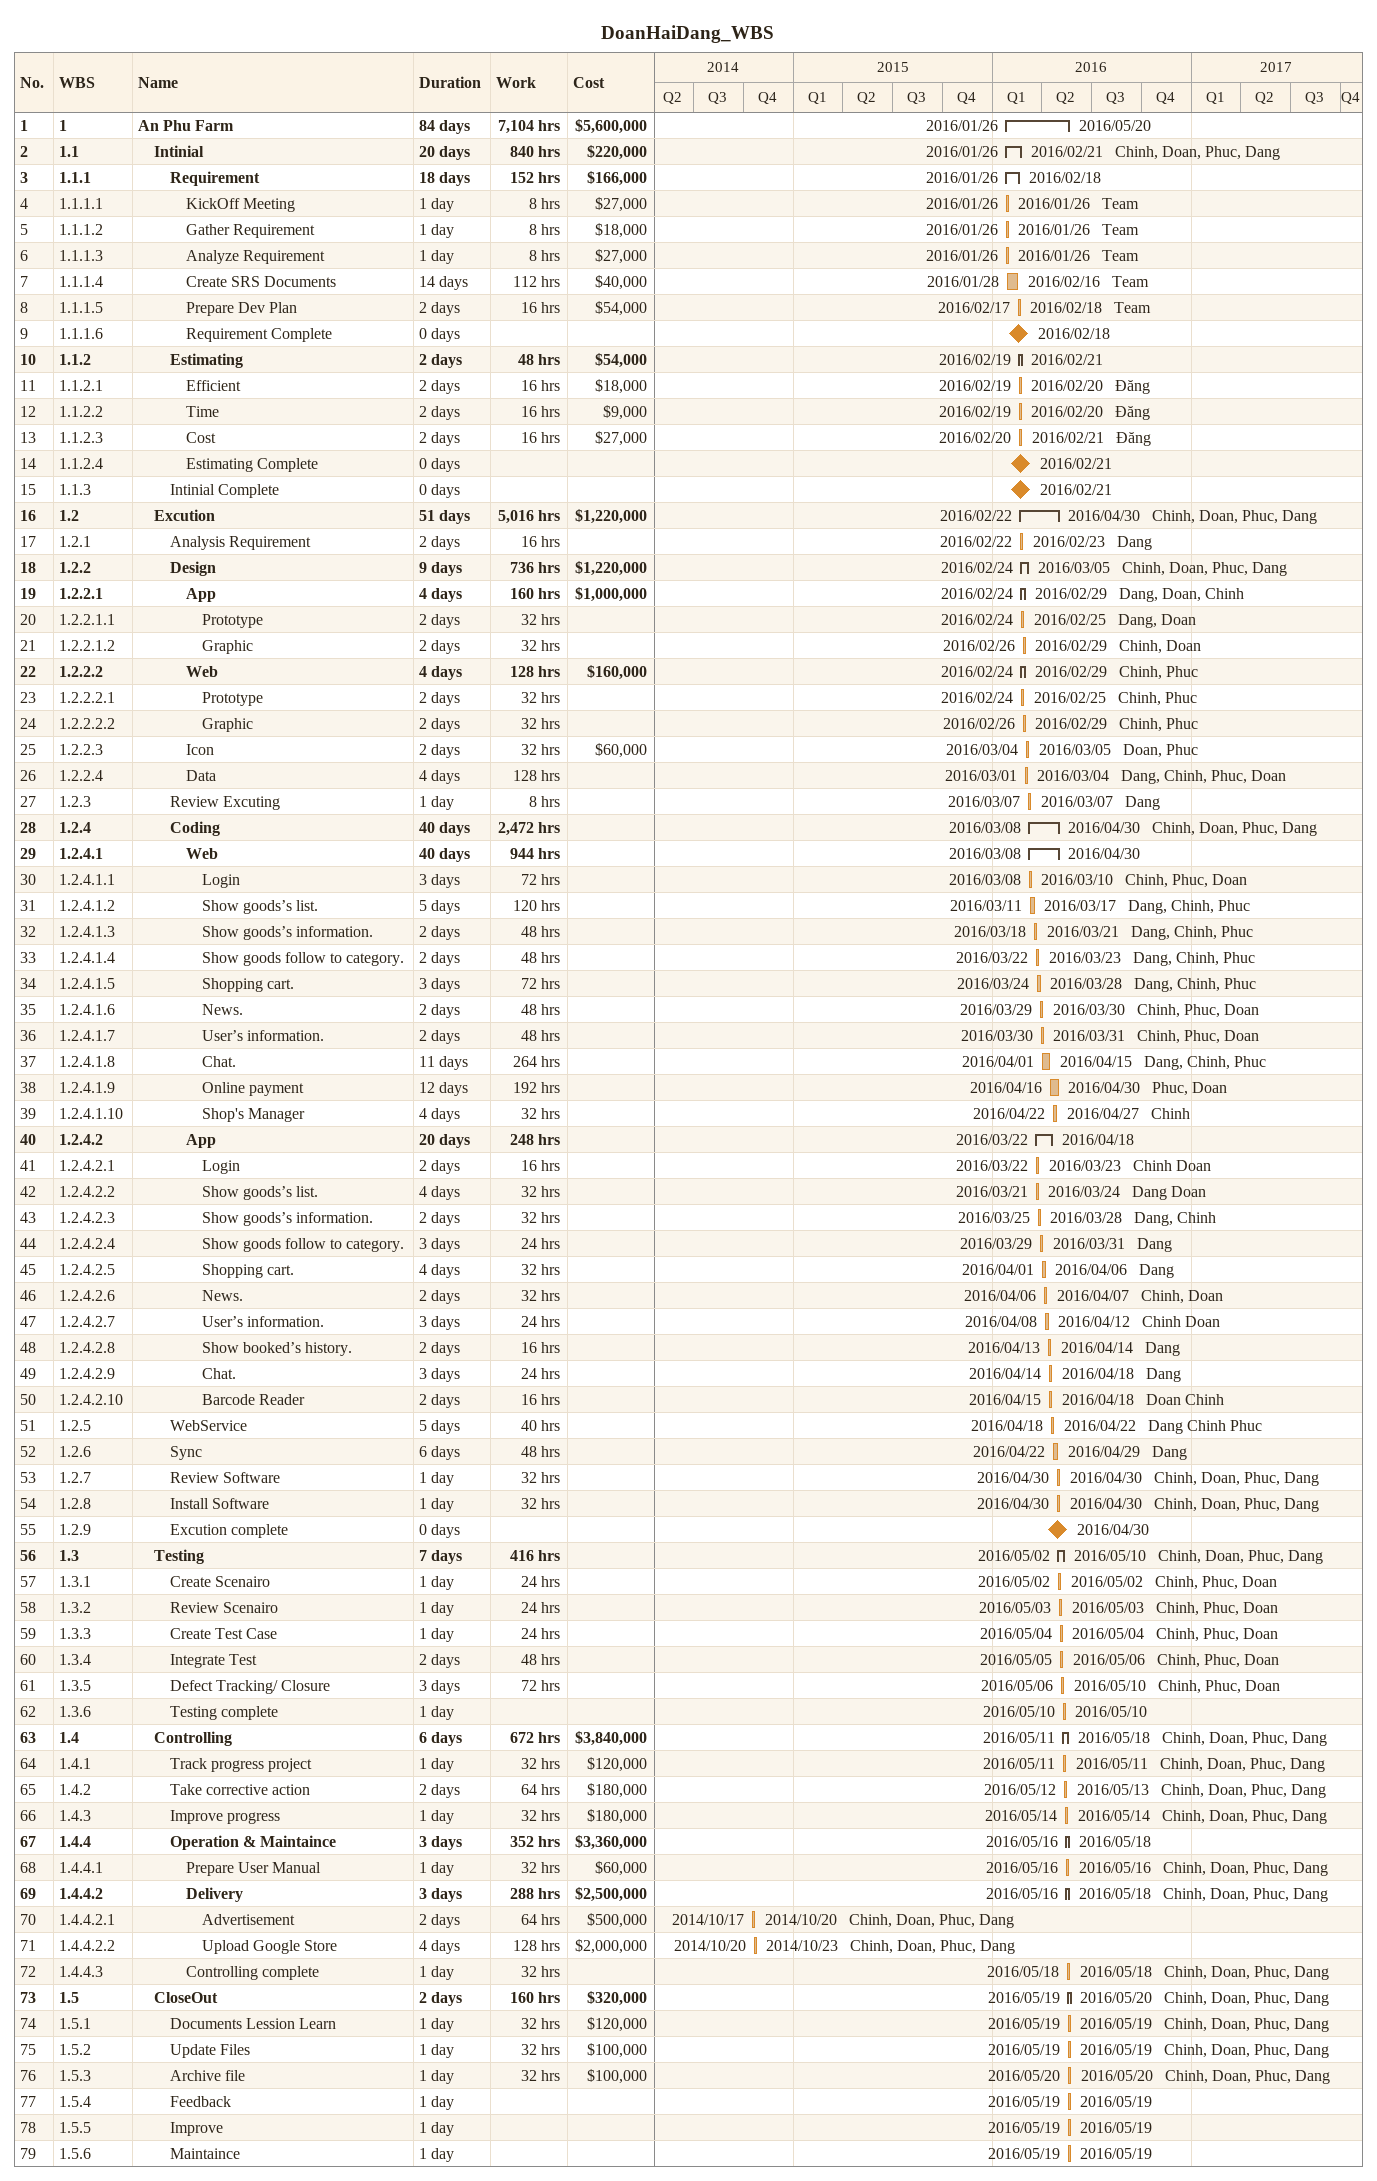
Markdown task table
DoanHaiDang_WBS

| ID | WBS | Task | Duration | Start | Finish | Resources | Work (h) | Cost ($) |
|---|---|---|---|---|---|---|---|---|
| 1 | 1 | **An Phu Farm** | 84d | 2016-01-26 | 2016-05-20 |  | 7104 | 5600000 |
| 2 | 1.1 | **Intinial** | 20d | 2016-01-26 | 2016-02-21 | Chinh, Doan, Phuc, Dang | 840 | 220000 |
| 3 | 1.1.1 | **Requirement** | 18d | 2016-01-26 | 2016-02-18 |  | 152 | 166000 |
| 4 | 1.1.1.1 | KickOff Meeting | 1d | 2016-01-26 | 2016-01-26 | Team | 8 | 27000 |
| 5 | 1.1.1.2 | Gather Requirement | 1d | 2016-01-26 | 2016-01-26 | Team | 8 | 18000 |
| 6 | 1.1.1.3 | Analyze Requirement | 1d | 2016-01-26 | 2016-01-26 | Team | 8 | 27000 |
| 7 | 1.1.1.4 | Create SRS Documents | 14d | 2016-01-28 | 2016-02-16 | Team | 112 | 40000 |
| 8 | 1.1.1.5 | Prepare Dev Plan | 2d | 2016-02-17 | 2016-02-18 | Team | 16 | 54000 |
| 9 | 1.1.1.6 | Requirement Complete | 0d | 2016-02-18 | 2016-02-18 |  |  |  |
| 10 | 1.1.2 | **Estimating** | 2d | 2016-02-19 | 2016-02-21 |  | 48 | 54000 |
| 11 | 1.1.2.1 | Efficient | 2d | 2016-02-19 | 2016-02-20 | Đăng | 16 | 18000 |
| 12 | 1.1.2.2 | Time | 2d | 2016-02-19 | 2016-02-20 | Đăng | 16 | 9000 |
| 13 | 1.1.2.3 | Cost | 2d | 2016-02-20 | 2016-02-21 | Đăng | 16 | 27000 |
| 14 | 1.1.2.4 | Estimating Complete | 0d | 2016-02-21 | 2016-02-21 |  |  |  |
| 15 | 1.1.3 | Intinial Complete | 0d | 2016-02-21 | 2016-02-21 |  |  |  |
| 16 | 1.2 | **Excution** | 51d | 2016-02-22 | 2016-04-30 | Chinh, Doan, Phuc, Dang | 5016 | 1220000 |
| 17 | 1.2.1 | Analysis Requirement | 2d | 2016-02-22 | 2016-02-23 | Dang | 16 |  |
| 18 | 1.2.2 | **Design** | 9d | 2016-02-24 | 2016-03-05 | Chinh, Doan, Phuc, Dang | 736 | 1220000 |
| 19 | 1.2.2.1 | **App** | 4d | 2016-02-24 | 2016-02-29 | Dang, Doan, Chinh | 160 | 1000000 |
| 20 | 1.2.2.1.1 | Prototype | 2d | 2016-02-24 | 2016-02-25 | Dang, Doan | 32 |  |
| 21 | 1.2.2.1.2 | Graphic | 2d | 2016-02-26 | 2016-02-29 | Chinh, Doan | 32 |  |
| 22 | 1.2.2.2 | **Web** | 4d | 2016-02-24 | 2016-02-29 | Chinh, Phuc | 128 | 160000 |
| 23 | 1.2.2.2.1 | Prototype | 2d | 2016-02-24 | 2016-02-25 | Chinh, Phuc | 32 |  |
| 24 | 1.2.2.2.2 | Graphic | 2d | 2016-02-26 | 2016-02-29 | Chinh, Phuc | 32 |  |
| 25 | 1.2.2.3 | Icon | 2d | 2016-03-04 | 2016-03-05 | Doan, Phuc | 32 | 60000 |
| 26 | 1.2.2.4 | Data | 4d | 2016-03-01 | 2016-03-04 | Dang, Chinh, Phuc, Doan | 128 |  |
| 27 | 1.2.3 | Review Excuting | 1d | 2016-03-07 | 2016-03-07 | Dang | 8 |  |
| 28 | 1.2.4 | **Coding** | 40d | 2016-03-08 | 2016-04-30 | Chinh, Doan, Phuc, Dang | 2472 |  |
| 29 | 1.2.4.1 | **Web** | 40d | 2016-03-08 | 2016-04-30 |  | 944 |  |
| 30 | 1.2.4.1.1 | Login | 3d | 2016-03-08 | 2016-03-10 | Chinh, Phuc, Doan | 72 |  |
| 31 | 1.2.4.1.2 | Show goods’s list. | 5d | 2016-03-11 | 2016-03-17 | Dang, Chinh, Phuc | 120 |  |
| 32 | 1.2.4.1.3 | Show goods’s information. | 2d | 2016-03-18 | 2016-03-21 | Dang, Chinh, Phuc | 48 |  |
| 33 | 1.2.4.1.4 | Show goods follow to category. | 2d | 2016-03-22 | 2016-03-23 | Dang, Chinh, Phuc | 48 |  |
| 34 | 1.2.4.1.5 | Shopping cart. | 3d | 2016-03-24 | 2016-03-28 | Dang, Chinh, Phuc | 72 |  |
| 35 | 1.2.4.1.6 | News. | 2d | 2016-03-29 | 2016-03-30 | Chinh, Phuc, Doan | 48 |  |
| 36 | 1.2.4.1.7 | User’s information. | 2d | 2016-03-30 | 2016-03-31 | Chinh, Phuc, Doan | 48 |  |
| 37 | 1.2.4.1.8 | Chat. | 11d | 2016-04-01 | 2016-04-15 | Dang, Chinh, Phuc | 264 |  |
| 38 | 1.2.4.1.9 | Online payment | 12d | 2016-04-16 | 2016-04-30 | Phuc, Doan | 192 |  |
| 39 | 1.2.4.1.10 | Shop's Manager | 4d | 2016-04-22 | 2016-04-27 | Chinh | 32 |  |
| 40 | 1.2.4.2 | **App** | 20d | 2016-03-22 | 2016-04-18 |  | 248 |  |
| 41 | 1.2.4.2.1 | Login | 2d | 2016-03-22 | 2016-03-23 | Chinh Doan | 16 |  |
| 42 | 1.2.4.2.2 | Show goods’s list. | 4d | 2016-03-21 | 2016-03-24 | Dang Doan | 32 |  |
| 43 | 1.2.4.2.3 | Show goods’s information. | 2d | 2016-03-25 | 2016-03-28 | Dang, Chinh | 32 |  |
| 44 | 1.2.4.2.4 | Show goods follow to category. | 3d | 2016-03-29 | 2016-03-31 | Dang | 24 |  |
| 45 | 1.2.4.2.5 | Shopping cart. | 4d | 2016-04-01 | 2016-04-06 | Dang | 32 |  |
| 46 | 1.2.4.2.6 | News. | 2d | 2016-04-06 | 2016-04-07 | Chinh, Doan | 32 |  |
| 47 | 1.2.4.2.7 | User’s information. | 3d | 2016-04-08 | 2016-04-12 | Chinh Doan | 24 |  |
| 48 | 1.2.4.2.8 | Show booked’s history. | 2d | 2016-04-13 | 2016-04-14 | Dang | 16 |  |
| 49 | 1.2.4.2.9 | Chat. | 3d | 2016-04-14 | 2016-04-18 | Dang | 24 |  |
| 50 | 1.2.4.2.10 | Barcode Reader | 2d | 2016-04-15 | 2016-04-18 | Doan Chinh | 16 |  |
| 51 | 1.2.5 | WebService | 5d | 2016-04-18 | 2016-04-22 | Dang Chinh Phuc | 40 |  |
| 52 | 1.2.6 | Sync | 6d | 2016-04-22 | 2016-04-29 | Dang | 48 |  |
| 53 | 1.2.7 | Review Software | 1d | 2016-04-30 | 2016-04-30 | Chinh, Doan, Phuc, Dang | 32 |  |
| 54 | 1.2.8 | Install Software | 1d | 2016-04-30 | 2016-04-30 | Chinh, Doan, Phuc, Dang | 32 |  |
| 55 | 1.2.9 | Excution complete | 0d | 2016-04-30 | 2016-04-30 |  |  |  |
| 56 | 1.3 | **Testing** | 7d | 2016-05-02 | 2016-05-10 | Chinh, Doan, Phuc, Dang | 416 |  |
| 57 | 1.3.1 | Create Scenairo | 1d | 2016-05-02 | 2016-05-02 | Chinh, Phuc, Doan | 24 |  |
| 58 | 1.3.2 | Review Scenairo | 1d | 2016-05-03 | 2016-05-03 | Chinh, Phuc, Doan | 24 |  |
| 59 | 1.3.3 | Create Test Case | 1d | 2016-05-04 | 2016-05-04 | Chinh, Phuc, Doan | 24 |  |
| 60 | 1.3.4 | Integrate Test | 2d | 2016-05-05 | 2016-05-06 | Chinh, Phuc, Doan | 48 |  |
| 61 | 1.3.5 | Defect Tracking/ Closure | 3d | 2016-05-06 | 2016-05-10 | Chinh, Phuc, Doan | 72 |  |
| 62 | 1.3.6 | Testing complete | 1d | 2016-05-10 | 2016-05-10 |  |  |  |
| 63 | 1.4 | **Controlling** | 6d | 2016-05-11 | 2016-05-18 | Chinh, Doan, Phuc, Dang | 672 | 3840000 |
| 64 | 1.4.1 | Track progress project | 1d | 2016-05-11 | 2016-05-11 | Chinh, Doan, Phuc, Dang | 32 | 120000 |
| 65 | 1.4.2 | Take corrective action | 2d | 2016-05-12 | 2016-05-13 | Chinh, Doan, Phuc, Dang | 64 | 180000 |
| 66 | 1.4.3 | Improve progress | 1d | 2016-05-14 | 2016-05-14 | Chinh, Doan, Phuc, Dang | 32 | 180000 |
| 67 | 1.4.4 | **Operation & Maintaince** | 3d | 2016-05-16 | 2016-05-18 |  | 352 | 3360000 |
| 68 | 1.4.4.1 | Prepare User Manual | 1d | 2016-05-16 | 2016-05-16 | Chinh, Doan, Phuc, Dang | 32 | 60000 |
| 69 | 1.4.4.2 | **Delivery** | 3d | 2016-05-16 | 2016-05-18 | Chinh, Doan, Phuc, Dang | 288 | 2500000 |
| 70 | 1.4.4.2.1 | Advertisement | 2d | 2014-10-17 | 2014-10-20 | Chinh, Doan, Phuc, Dang | 64 | 500000 |
| 71 | 1.4.4.2.2 | Upload Google Store | 4d | 2014-10-20 | 2014-10-23 | Chinh, Doan, Phuc, Dang | 128 | 2000000 |
| 72 | 1.4.4.3 | Controlling complete | 1d | 2016-05-18 | 2016-05-18 | Chinh, Doan, Phuc, Dang | 32 |  |
| 73 | 1.5 | **CloseOut** | 2d | 2016-05-19 | 2016-05-20 | Chinh, Doan, Phuc, Dang | 160 | 320000 |
| 74 | 1.5.1 | Documents Lession Learn | 1d | 2016-05-19 | 2016-05-19 | Chinh, Doan, Phuc, Dang | 32 | 120000 |
| 75 | 1.5.2 | Update Files | 1d | 2016-05-19 | 2016-05-19 | Chinh, Doan, Phuc, Dang | 32 | 100000 |
| 76 | 1.5.3 | Archive file | 1d | 2016-05-20 | 2016-05-20 | Chinh, Doan, Phuc, Dang | 32 | 100000 |
| 77 | 1.5.4 | Feedback | 1d | 2016-05-19 | 2016-05-19 |  |  |  |
| 78 | 1.5.5 | Improve | 1d | 2016-05-19 | 2016-05-19 |  |  |  |
| 79 | 1.5.6 | Maintaince | 1d | 2016-05-19 | 2016-05-19 |  |  |  |
